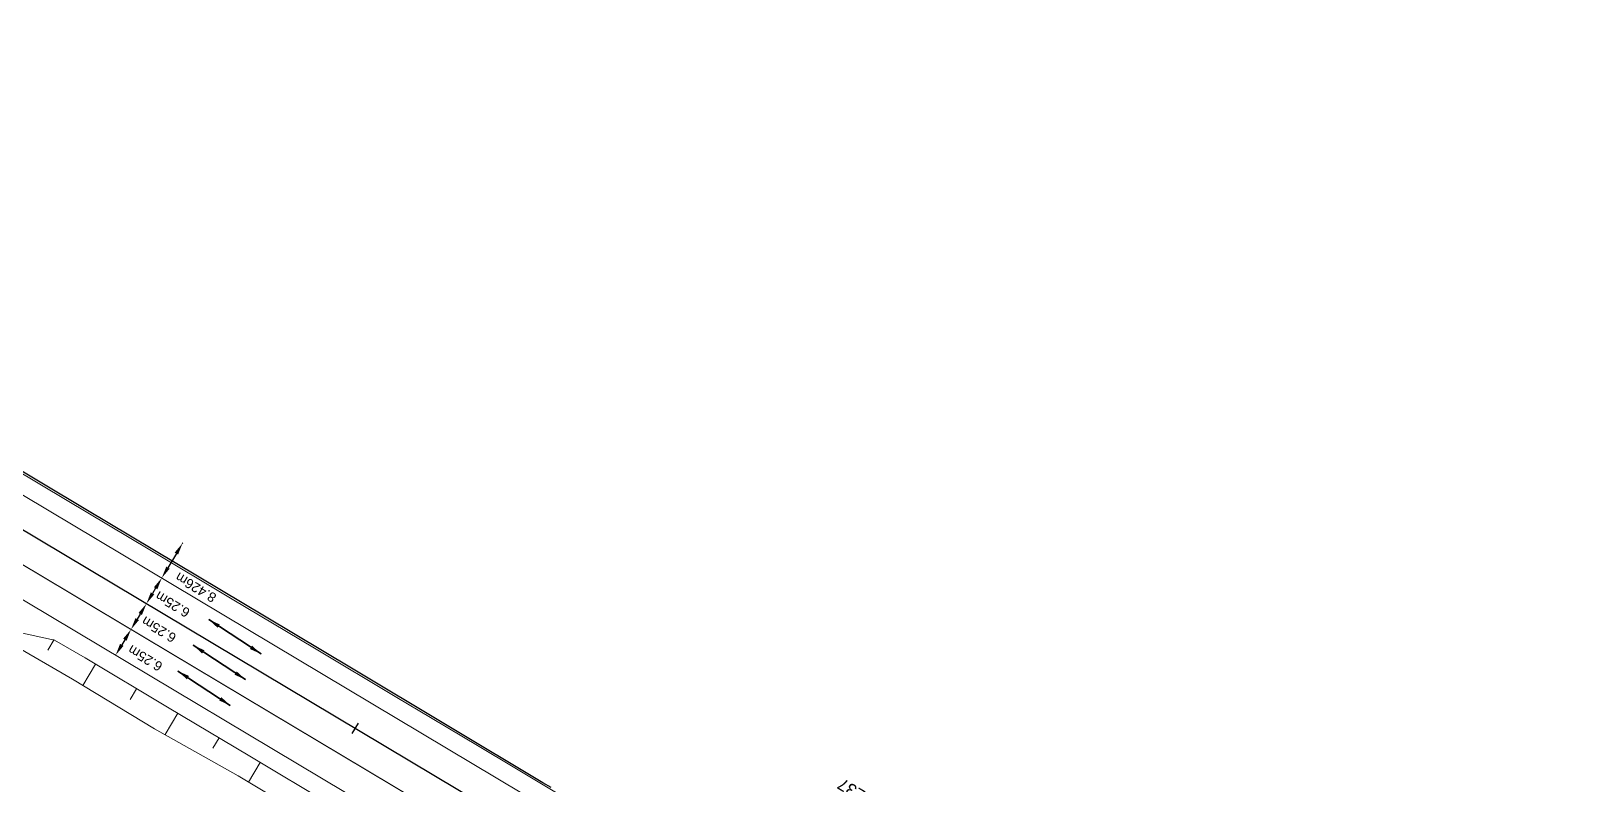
# Model space of a CAD drawing. Header units: metres. Extents: x 593990 to 611207, y 3401545 to 3411811.
# Drawn here: x 605850 to 606172.5, y 3404693.2 to 3404850.3 of the extents above; entities that cross this region are included whole.
import ezdxf

# ---------------------------------------------------------------- set-up
doc = ezdxf.new("R2010")
doc.units = ezdxf.units.M
doc.header["$MEASUREMENT"] = 0
doc.linetypes.add('CENTER2', pattern=[1.125, 0.75, -0.125, 0.125, -0.125])
for name, color, linetype, lineweight in [('C-ALIG-DG-LINE', 1, 'CENTER2', 70), ('C-ALIG-LABL-DG', 1, 'Continuous', 25), ('PROPOSED DFCC TOE LINE', 239, 'Continuous', 0), ('PROPOSED DFCC TOE SLOPES', 239, 'Continuous', 0), ('PROPOSED DFCC TRACK', 1, 'Continuous', 0), ('PROPOSED DRAIN CUM RETAINING WALL', 144, 'Continuous', 30), ('PROPOSED FORMATION LINE - PLAN', 187, 'Continuous', 0)]:
    doc.layers.add(name, color=color, linetype=linetype, lineweight=lineweight)
doc.styles.add('Arial', font='arial.ttf')
doc.styles.get("Standard").update_dxf_attribs({"font": 'arial.ttf'})
doc.styles.add('Style-Arial', font='arial.ttf')
doc.dimstyles.new('ISO-25', dxfattribs={"dimtxt": 2.5, "dimasz": 2.5, "dimexe": 1.25, "dimexo": 0.625, "dimtad": 1, "dimtxsty": 'Standard', "dimcen": 2.5, "dimadec": 0, "dimazin": 0, "dimtfac": 1, "dimtmove": 0, "dimatfit": 3, "dimfxl": 1, "dimarcsym": 0})
doc.dimstyles.get("Standard").update_dxf_attribs({"dimtxt": 0.18, "dimasz": 0.18, "dimexe": 0.18, "dimexo": 0.0625, "dimgap": 0.09, "dimtad": 0, "dimtih": 1, "dimtoh": 1, "dimdec": 4, "dimzin": 0, "dimdsep": 46, "dimtxsty": 'Standard', "dimcen": 0.09, "dimadec": 0, "dimazin": 0, "dimtfac": 1, "dimtdec": 4, "dimtofl": 0, "dimtmove": 0, "dimatfit": 3, "dimfxl": 1, "dimtolj": 1, "dimtzin": 0, "dimarcsym": 0})

# ---------------------------------------------------------------- blocks, each defined once
blk = doc.blocks.new('*D292')
at = {"layer": 'Defpoints', "color": 0, "transparency": 16777216}
for p in [(605877.45, 3404736.11), (605874.1, 3404730.84), (605874.25, 3404730.75)]:
    blk.add_point(p, dxfattribs=at)
at = {"layer": 'PROPOSED DFCC TRACK', "color": 0, "lineweight": -2, "transparency": 16777216}
for p, q in [((605877.34, 3404736.18), (605877.2, 3404736.27)), ((605876.02, 3404734.06), (605875.38, 3404732.98)), ((605874.14, 3404730.81), (605873.99, 3404730.9))]:
    blk.add_line(p, q, dxfattribs=at)
at = {"layer": 'PROPOSED DFCC TRACK', "color": 0, "transparency": 16777216}
for points in [[(605875.66, 3404734.27), (605876.38, 3404733.84), (605877.3, 3404736.2)], [(605875.02, 3404733.2), (605875.74, 3404732.77), (605874.1, 3404730.84)]]:
    blk.add_solid(points, dxfattribs=at)
at = {"layer": 'PROPOSED DFCC TRACK', "color": 0, "lineweight": 0, "transparency": 16777216, "insert": (605879.55, 3404730.71), "char_height": 2, "attachment_point": 5, "rotation": 149, "style": 'Style-Arial'}
blk.add_mtext('\\A1;6.25m', dxfattribs=at)
blk = doc.blocks.new('TerminatorOpen_0.5')
at = {"color": 0, "linetype": 'ByBlock', "lineweight": -2}
for q in [(-1, 0.25), (-1, 0), (-1, -0.25)]:
    blk.add_line((0, 0), q, dxfattribs=at)
blk = doc.blocks.new('*D293')
at = {"layer": 'Defpoints', "color": 0, "transparency": 16777216}
for p in [(605874.25, 3404730.75), (605870.89, 3404725.47), (605871.04, 3404725.38)]:
    blk.add_point(p, dxfattribs=at)
at = {"layer": 'PROPOSED DFCC TRACK', "color": 0, "lineweight": -2, "transparency": 16777216}
for p, q in [((605874.14, 3404730.81), (605873.99, 3404730.9)), ((605872.81, 3404728.69), (605872.17, 3404727.62)), ((605870.93, 3404725.45), (605870.78, 3404725.54))]:
    blk.add_line(p, q, dxfattribs=at)
at = {"layer": 'PROPOSED DFCC TRACK', "color": 0, "transparency": 16777216}
for points in [[(605872.46, 3404728.91), (605873.17, 3404728.48), (605874.1, 3404730.84)], [(605871.82, 3404727.83), (605872.53, 3404727.41), (605870.89, 3404725.47)]]:
    blk.add_solid(points, dxfattribs=at)
at = {"layer": 'PROPOSED DFCC TRACK', "color": 0, "lineweight": 0, "transparency": 16777216, "insert": (605876.69, 3404725.46), "char_height": 2, "attachment_point": 5, "rotation": 149, "style": 'Style-Arial'}
blk.add_mtext('\\A1;6.25m', dxfattribs=at)
blk = doc.blocks.new('*D294')
at = {"layer": 'Defpoints', "color": 0, "transparency": 16777216}
for p in [(605871.04, 3404725.38), (605867.69, 3404720.11), (605867.83, 3404720.02)]:
    blk.add_point(p, dxfattribs=at)
at = {"layer": 'PROPOSED DFCC TRACK', "color": 0, "lineweight": -2, "transparency": 16777216}
for p, q in [((605869.61, 3404723.33), (605868.97, 3404722.25)), ((605870.93, 3404725.45), (605870.78, 3404725.54)), ((605867.73, 3404720.08), (605867.58, 3404720.17))]:
    blk.add_line(p, q, dxfattribs=at)
at = {"layer": 'PROPOSED DFCC TRACK', "color": 0, "transparency": 16777216}
for points in [[(605869.25, 3404723.54), (605869.97, 3404723.11), (605870.89, 3404725.47)], [(605868.61, 3404722.47), (605869.33, 3404722.04), (605867.69, 3404720.11)]]:
    blk.add_solid(points, dxfattribs=at)
at = {"layer": 'PROPOSED DFCC TRACK', "color": 0, "lineweight": 0, "transparency": 16777216, "insert": (605873.84, 3404719.48), "char_height": 2, "attachment_point": 5, "rotation": 149, "style": 'Style-Arial'}
blk.add_mtext('\\A1;6.25m', dxfattribs=at)
blk = doc.blocks.new('*D250')
at = {"layer": 'Defpoints', "color": 0, "transparency": 16777216}
for p in [(605881.77, 3404743.35), (605877.3, 3404736.2), (605877.45, 3404736.11)]:
    blk.add_point(p, dxfattribs=at)
at = {"layer": 'PROPOSED DFCC TRACK', "color": 0, "lineweight": -2, "transparency": 16777216}
for p, q in [((605881.67, 3404743.41), (605881.52, 3404743.5)), ((605880.34, 3404741.29), (605878.59, 3404738.35)), ((605877.34, 3404736.18), (605877.2, 3404736.27))]:
    blk.add_line(p, q, dxfattribs=at)
at = {"layer": 'PROPOSED DFCC TRACK', "color": 0, "transparency": 16777216}
for points in [[(605879.99, 3404741.5), (605880.7, 3404741.08), (605881.63, 3404743.44)], [(605878.23, 3404738.56), (605878.94, 3404738.14), (605877.3, 3404736.2)]]:
    blk.add_solid(points, dxfattribs=at)
at = {"layer": 'PROPOSED DFCC TRACK', "color": 0, "lineweight": 0, "transparency": 16777216, "insert": (605884.39, 3404734.22), "char_height": 2, "attachment_point": 5, "rotation": 149, "style": 'Style-Arial'}
blk.add_mtext('\\A1;8.426m', dxfattribs=at)
blk = doc.blocks.new('Tick Hor')
blk.add_lwpolyline([(-0.5, 0), (0.5, 0)])

msp = doc.modelspace()

# ---------------------------------------------------------------- linework, layer by layer
at = {"layer": 'C-ALIG-DG-LINE', "color": 1, "linetype": 'Continuous', "lineweight": 30, "flags": 128}
msp.add_lwpolyline([(606968.149, 3404077.0385), (604380.3628, 3405623.4864)], dxfattribs=at)
at = {"layer": 'PROPOSED DFCC TOE LINE', "lineweight": 0, "flags": 128}
msp.add_lwpolyline([(606080.7677, 3404578.6057), (605944.7785, 3404664.2545), (605934.6394, 3404670.2834), (605927.5036, 3404674.3352), (605917.3925, 3404680.4109), (605910.36, 3404684.6357), (605893.229, 3404694.9572), (605875.799, 3404704.7784), (605858.663, 3404715.0915), (605847.4381, 3404721.6683)], dxfattribs=at)
at = {"layer": 'PROPOSED DFCC TOE SLOPES', "flags": 128}
for points in [[(605854.8995, 3404723.3802), (605853.5532, 3404721.1272)], [(605863.4835, 3404718.2504), (605860.82, 3404713.7934)], [(605872.0676, 3404713.1207), (605870.7278, 3404710.8787)], [(605880.6516, 3404707.9909), (605877.993, 3404703.5421)], [(605889.2356, 3404702.8611), (605887.9718, 3404700.7463)], [(605897.8196, 3404697.7314), (605895.3854, 3404693.658)]]:
    msp.add_lwpolyline(points, dxfattribs=at)
at = {"layer": 'PROPOSED DFCC TRACK', "linetype": 'Continuous', "flags": 128}
for points in [[(604467.4459, 3405564.165), (606726.5509, 3404214.1353)], [(604507.9882, 3405554.4991), (606316.006, 3404474.0368)], [(604542.0713, 3405512.2883), (606023.3787, 3404627.0665)]]:
    msp.add_lwpolyline(points, dxfattribs=at)
at = {"layer": 'PROPOSED DRAIN CUM RETAINING WALL', "flags": 128}
msp.add_lwpolyline([(605958.4451, 3404692.5), (605956.737, 3404693.5205), (605917.1947, 3404717.1687), (605898.6793, 3404728.2346), (605880.4604, 3404739.1233), (605861.4897, 3404750.4658), (605842.7501, 3404761.6842)], dxfattribs=at)
at = {"layer": 'PROPOSED FORMATION LINE - PLAN', "lineweight": 0, "flags": 128}
for points in [[(605854.9374, 3404723.23), (605834.3324, 3404727.7382), (605823.5495, 3404734.3097), (605806.3814, 3404744.5692), (605789.2134, 3404754.8287), (605772.0453, 3404765.0883), (605754.8773, 3404775.3478), (605737.7092, 3404785.6073), (605720.5412, 3404795.8669), (605714.0806, 3404799.7277)], [(606183.813, 3404557.4032), (606166.645, 3404567.6628), (606149.4769, 3404577.9223), (606132.3089, 3404588.1819), (606115.1408, 3404598.4414), (606097.9728, 3404608.7009), (606080.8047, 3404618.9605), (606063.6367, 3404629.22), (606046.4686, 3404639.4795), (606029.3006, 3404649.7391), (606012.1325, 3404659.9986), (605994.9645, 3404670.2582), (605977.7964, 3404680.5177), (605960.6284, 3404690.7772), (605950.5026, 3404696.8284), (605943.4603, 3404701.0368), (605933.3345, 3404707.0879), (605926.2923, 3404711.2963), (605909.1242, 3404721.5559), (605891.9562, 3404731.8154), (605874.7881, 3404742.0749), (605857.6201, 3404752.3345), (605840.452, 3404762.594)], [(606081.6086, 3404580.0948), (606081.6086, 3404580.0948), (605937.0369, 3404674.2953), (605929.9947, 3404678.5037), (605919.8689, 3404684.5548), (605912.8266, 3404688.7633), (605895.6586, 3404699.0228), (605878.4905, 3404709.2823), (605861.3225, 3404719.5419), (605854.9374, 3404723.23)]]:
    msp.add_lwpolyline(points, dxfattribs=at)

# ---------------------------------------------------------------- block references
at = {"layer": 'C-ALIG-LABL-DG', "color": 1, "linetype": 'Continuous', "lineweight": 25, "xscale": 2.500000000000004, "yscale": 2.500000000000004, "zscale": 2.500000000000004, "rotation": 239.137674570676}
msp.add_blockref('Tick Hor', (605917.5594, 3404704.8655), dxfattribs=at)

# ---------------------------------------------------------------- dimensions: what is measured, and where the dimension line sits
at = {"layer": 'PROPOSED DFCC TRACK', "color": 10, "lineweight": 0}
for base, p1, p2, picture, middle in [((605877.3033, 3404736.2033), (605881.7745, 3404743.3476), (605877.452, 3404736.1144), '*D250', (605884.3853, 3404734.2151)), ((605874.0972, 3404730.8383), (605877.452, 3404736.1144), (605874.2459, 3404730.7494), '*D292', (605879.5515, 3404730.7102)), ((605870.8911, 3404725.4733), (605874.2459, 3404730.7494), (605871.0398, 3404725.3844), '*D293', (605876.6938, 3404725.463)), ((605867.685, 3404720.1082), (605871.0398, 3404725.3844), (605867.8337, 3404720.0194), '*D294', (605873.8361, 3404719.4793))]:
    dim = msp.add_linear_dim(base=base, p1=p1, p2=p2, angle=239.137675, text='<>m', dimstyle='Standard', override={"dimtxt": 2, "dimasz": 2.5, "dimexe": 0.125, "dimexo": 0.125, "dimgap": 0.125, "dimtad": 1, "dimtih": 0, "dimtoh": 0, "dimdec": 3, "dimzin": 11, "dimtxsty": 'Style-Arial', "dimsah": 1, "dimadec": 4, "dimazin": 3, "dimtmove": 2, "dimatfit": 1, "dimldrblk": 'TerminatorOpen_0.5', "dimfrac": 2, "dimtzin": 11}, dxfattribs=at)
    dim.commit()
    dim.dimension.update_dxf_attribs({"geometry": picture, "text_midpoint": middle, "dimtype": 129, "text_rotation": 149})

# ---------------------------------------------------------------- leaders
at = {"layer": 'PROPOSED DFCC TRACK', "linetype": 'Continuous', "lineweight": 0}
for points in [[(605887.0752, 3404727.5292), (605897.9866, 3404720.3667)], [(605897.9866, 3404720.3667), (605887.0752, 3404727.5292)], [(605883.8691, 3404722.1642), (605894.7805, 3404715.0017)], [(605894.7805, 3404715.0017), (605883.8691, 3404722.1642)], [(605880.663, 3404716.7992), (605891.5744, 3404709.6367)], [(605891.5744, 3404709.6367), (605880.663, 3404716.7992)]]:
    msp.add_leader(points, dimstyle='ISO-25', override={"dimtxt": 3, "dimasz": 2.5, "dimtad": 0, "dimdec": 3, "dimzin": 2, "dimtdec": 3}, dxfattribs=at)

# ---------------------------------------------------------------- next in the draw order: texts
at = {"layer": 'C-ALIG-LABL-DG', "color": 1, "linetype": 'Continuous', "lineweight": 25, "insert": (606030.6655, 3404684.7937), "char_height": 2.5, "width": 14.679792, "attachment_point": 1, "rotation": 149.137675, "style": 'Arial', "bg_fill": 3, "box_fill_scale": 1.04, "bg_fill_color": 256, "bg_fill_true_color": 13158600, "bg_fill_transparency": 0}
msp.add_mtext('KM: 1237', dxfattribs=at)

# ---------------------------------------------------------------- next in the draw order: linework, layer by layer
at = {"layer": 'PROPOSED DFCC TRACK', "linetype": 'Continuous'}
msp.add_lwpolyline([(606771.2735, 3404187.4093), (604467.4459, 3405564.165)], dxfattribs=at)

doc.saveas('drawing.dxf')
